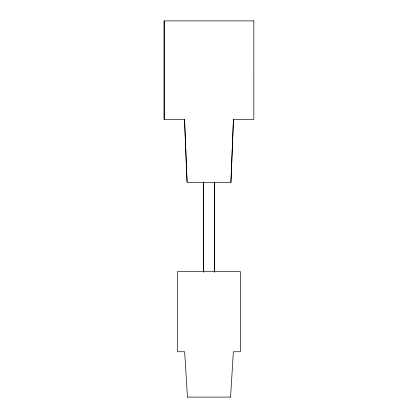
<?xml version="1.0" encoding="UTF-8"?>
<svg xmlns="http://www.w3.org/2000/svg" width="418" height="418" viewBox="0 0 418 418"><rect width="100%" height="100%" fill="white"/><g stroke="black" fill="none" stroke-linecap="round" stroke-linejoin="round"><path stroke-width="0.63" d="M203.618 272.029L203.618 182.044L203.618 272.118M214.382 272.029L214.382 182.044L214.382 272.118M184.537 119.496L187.06 182.332L230.94 182.332L233.448 119.496L253.851 119.496L253.836 20.9M230.94 182.332L233.463 119.496M230.574 397.1L233.359 351.747L240.381 351.747L240.36 271.538L177.619 271.538L177.619 351.747L184.657 351.747L187.426 397.1M253.851 20.9L164.149 20.9L164.149 119.496L184.552 119.496L187.05 181.684M187.41 397.1L230.59 397.1M164.164 20.9L164.164 119.496"/></g></svg>
